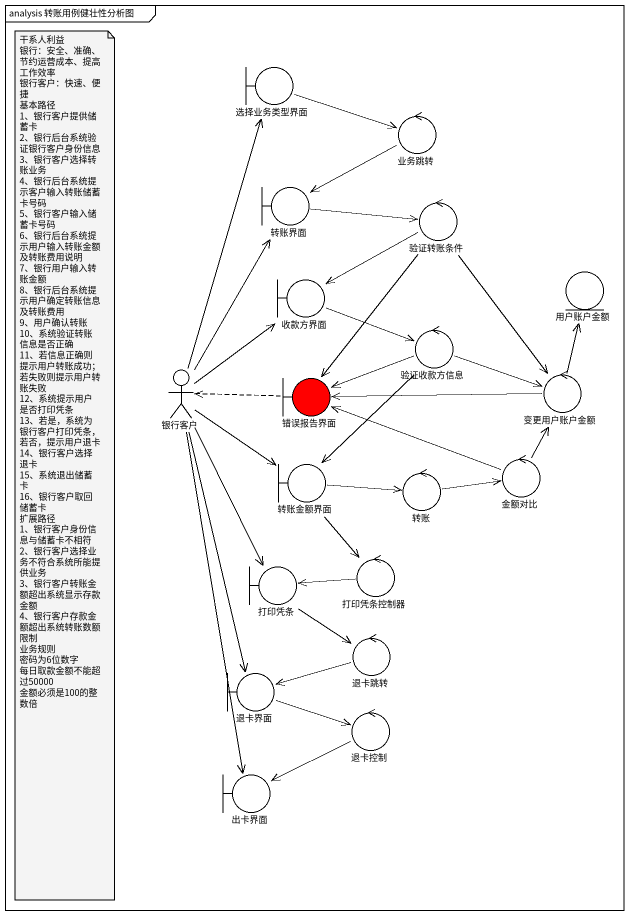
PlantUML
@startuml
mainframe analysis 转账用例健壮性分析图
boundary 选择业务类型界面
control 业务跳转
boundary 转账界面
control 验证转账条件
boundary 收款方界面
entity 用户账户金额
control 验证收款方信息
actor 银行客户
boundary 错误报告界面 #FF0000
control 变更用户账户金额
boundary 转账金额界面
control 转账
control 金额对比
boundary 打印凭条
control 打印凭条控制器
control 退卡跳转
boundary 退卡界面
control 退卡控制
boundary 出卡界面
选择业务类型界面 -right-> 业务跳转
业务跳转 -left-> 转账界面
转账界面 -right-> 验证转账条件
验证转账条件 -left-> 收款方界面
验证转账条件 --> 错误报告界面
验证转账条件 --> 变更用户账户金额
收款方界面 -right-> 验证收款方信息
验证收款方信息 -left-> 错误报告界面
验证收款方信息 -right-> 变更用户账户金额
验证收款方信息 --> 转账金额界面
银行客户 -up-> 选择业务类型界面
银行客户 -up-> 转账界面
银行客户 -up-> 收款方界面
银行客户 --> 转账金额界面
银行客户 --> 打印凭条
银行客户 --> 退卡界面
银行客户 --> 出卡界面
错误报告界面 .left.> 银行客户
变更用户账户金额 -up-> 用户账户金额
变更用户账户金额 -left-> 错误报告界面
转账金额界面 -right-> 转账
转账金额界面 --> 打印凭条控制器
转账 -right-> 金额对比
金额对比 -left-> 错误报告界面
金额对比 -up-> 变更用户账户金额
打印凭条 --> 退卡跳转
打印凭条控制器 -left-> 打印凭条
退卡跳转 -left-> 退卡界面
退卡界面 -right-> 退卡控制
退卡控制 -left-> 出卡界面
note as N1
  干系人利益
  银行：安全、准确、节约运营成本、提高工作效率
  银行客户：快速、便捷
  基本路径
  1、银行客户提供储蓄卡
  2、银行后台系统验证银行客户身份信息
  3、银行客户选择转账业务
  4、银行后台系统提示客户输入转账储蓄卡号码
  5、银行客户输入储蓄卡号码
  6、银行后台系统提示用户输入转账金额及转账费用说明
  7、银行用户输入转账金额
  8、银行后台系统提示用户确定转账信息及转账费用
  9、用户确认转账
  10、系统验证转账信息是否正确
  11、若信息正确则提示用户转账成功；若失败则提示用户转账失败
  12、系统提示用户是否打印凭条
  13、若是，系统为银行客户打印凭条，若否，提示用户退卡
  14、银行客户选择退卡
  15、系统退出储蓄卡
  16、银行客户取回储蓄卡
  扩展路径
  1、银行客户身份信息与储蓄卡不相符
  2、银行客户选择业务不符合系统所能提供业务
  3、银行客户转账金额超出系统显示存款金额
  4、银行客户存款金额超出系统转账数额限制
  业务规则
  密码为6位数字
  每日取款金额不能超过50000
  金额必须是100的整数倍
end note
@enduml
